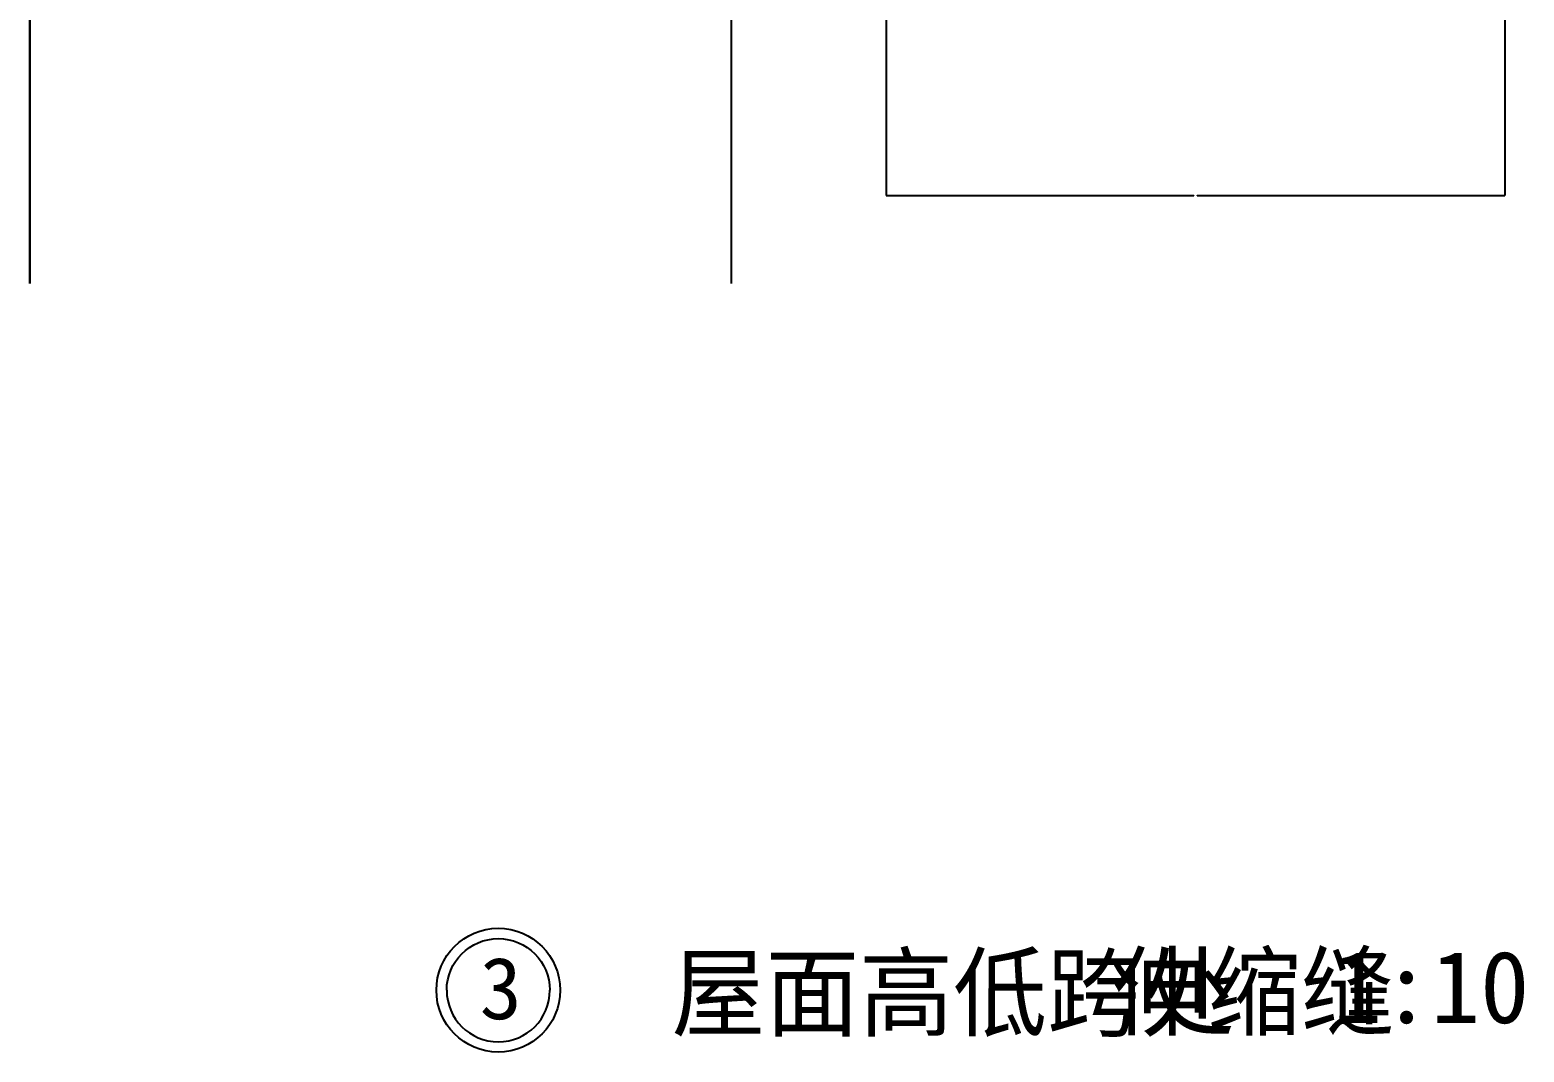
# Model space of a CAD drawing. Header units: metres. Extents: x 5236 to 7373, y 2233 to 4846.
# Drawn here: x 5474 to 6922, y 2233 to 3224 of the extents above; entities that cross this region are included whole.
import ezdxf

# ---------------------------------------------------------------- set-up
doc = ezdxf.new("R2010")
doc.units = ezdxf.units.M
for name, color, linetype in [('A-DIM', 3, 'Continuous'), ('PUB_DIM', 3, 'Continuous'), ('PUB_TEXT', 7, 'Continuous'), ('STR', 1, 'Continuous'), ('TEXT', 7, 'Continuous')]:
    doc.layers.add(name, color=color, linetype=linetype)
doc.dimstyles.get("Standard").update_dxf_attribs({"dimtxt": 2.5, "dimasz": 2.5, "dimexe": 1.25, "dimexo": 0.625, "dimtad": 1, "dimcen": 2.5, "dimazin": 3, "dimtfac": 1, "dimtmove": 0, "dimatfit": 3})

# ---------------------------------------------------------------- blocks, each defined once
blk = doc.blocks.new('*D5')
for p, q in [((6303.86, 3294.14), (6303.86, 3063.3)), ((6903.86, 3294.14), (6903.86, 3063.3)), ((6304.11, 3063.3), (6602.36, 3063.3)), ((6605.36, 3063.3), (6903.61, 3063.3))]:
    blk.add_line(p, q)
at = {"layer": 'Defpoints'}
for p in [(6303.86, 3294.14), (6903.86, 3294.14), (6303.86, 3063.3)]:
    blk.add_point(p, dxfattribs=at)
at = {"layer": 'PUB_DIM', "insert": (6603.86, 3063.3), "char_height": 1, "attachment_point": 5}
blk.add_mtext('600', dxfattribs=at)

msp = doc.modelspace()

# ---------------------------------------------------------------- hatches: boundary and pattern name
h = msp.add_hatch()
h.set_pattern_fill('AN31C', scale=400)
h.set_pattern_definition([(45, (0, 0), (-898.03, 898.03), [])])
h.paths.add_polyline_path([(5828.86, 3803.64), (5798.86, 3803.64), (5798.86, 4168.78), (5628.86, 4168.78), (5628.86, 3803.64), (5598.86, 3803.64), (5598.86, 4168.78), (5473.86, 4168.78), (5473.86, 2977.9), (6153.86, 2977.9), (6153.86, 4168.78), (6028.86, 4168.78), (6028.86, 3803.64), (5998.86, 3803.64), (5998.86, 4168.78), (5828.86, 4168.78)])
h.paths.add_polyline_path([(5598.86, 3803.64), (5628.86, 3803.64), (5628.86, 4168.78), (5598.86, 4168.78)])
h.paths.add_polyline_path([(5828.86, 4168.78), (5798.86, 4168.78), (5798.86, 3803.64), (5828.86, 3803.64)])
h.paths.add_polyline_path([(6028.86, 4168.78), (5998.86, 4168.78), (5998.86, 3803.64), (6028.86, 3803.64)])

# ---------------------------------------------------------------- linework, layer by layer
at = {"layer": 'A-DIM'}
msp.add_lwpolyline([(5473.86, 2977.9), (5473.86, 4170.96), (6153.86, 4170.96), (6153.86, 2977.9)], dxfattribs=at)
at = {"layer": 'PUB_TEXT'}
for points in [[(5877.95, 2292.92, -1), (5977.95, 2292.92, -1)], [(5877.95, 2292.92, 1), (5977.95, 2292.92, 1)]]:
    msp.add_lwpolyline(points, format="xyb", dxfattribs=at)
msp.add_circle((5927.95, 2292.92), 60, dxfattribs=at)
at = {"layer": 'STR'}
for p, q in [((5473.86, 4198.78, -5004.31), (5473.86, 2977.9, -5004.31)), ((6153.86, 4198.78, -5004.31), (6153.86, 2977.9, -5004.31))]:
    msp.add_line(p, q, dxfattribs=at)

# ---------------------------------------------------------------- texts
at = {"layer": 'PUB_TEXT'}
msp.add_text('3', height=60, dxfattribs=at).set_placement((5909.93, 2264.85))
at = {"layer": 'TEXT'}
for s, p in [('屋面高低跨处', (6095.91, 2255.58)), ('伸缩缝', (6524.13, 2256.49)), ('1:10', (6736.99, 2261.07))]:
    msp.add_text(s, height=70, dxfattribs=at).set_placement(p)

# ---------------------------------------------------------------- dimensions: what is measured, and where the dimension line sits
at = {"layer": 'PUB_DIM'}
dim = msp.add_linear_dim(base=(6303.86, 3063.3), p1=(6303.86, 3294.14, -5004.31), p2=(6903.86, 3294.14, -5004.31), text='600', dimstyle='Standard', dxfattribs=at)
dim.commit()
dim.dimension.update_dxf_attribs({"geometry": '*D5', "text_midpoint": (6603.86, 3063.3)})

doc.saveas('drawing.dxf')
